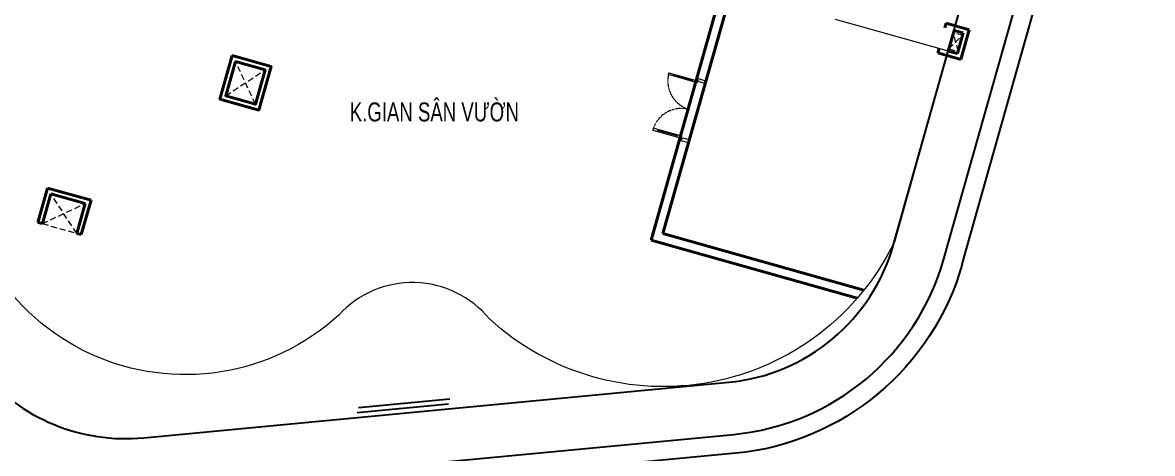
# Model space of a CAD drawing. Header units: millimetres. Extents: x -1307397 to 11565522512, y -626897 to 1138105.
# Drawn here: x 163642 to 187407, y 100219 to 109277 of the extents above; entities that cross this region are included whole.
import ezdxf
from ezdxf.enums import TextEntityAlignment as Align

# ---------------------------------------------------------------- set-up
doc = ezdxf.new("R2010")
doc.units = ezdxf.units.MM
doc.header["$MEASUREMENT"] = 0
doc.linetypes.add('HIDDEN', pattern=[0.375, 0.25, -0.125])
doc.linetypes.add('HIDDEN2', pattern=[0.1875, 0.125, -0.0625])
for name, color, linetype in [('ccu12-Thay', 7, 'Continuous'), ('IDEA - dim', 251, 'Continuous'), ('Xref_NT1+NT2_MBDV Cot vach_220729$0$ccu12-Thay', 7, 'Continuous'), ('Xref_ST_MBDV Cot vach 30.7.2022$0$KT-Text', 7, 'Continuous')]:
    doc.layers.add(name, color=color, linetype=linetype)
for name, color, linetype, lineweight in [('CUA', 37, 'Continuous', 13), ('KT-lomo nuoc', 3, 'HIDDEN', 5), ('KT-Net cat', 1, 'Continuous', 40), ('KT-Net thay', 7, 'Continuous', 15), ('SPE-MEP-HVAC', 140, 'Continuous', 0)]:
    doc.layers.add(name, color=color, linetype=linetype, lineweight=lineweight)
doc.styles.add('Xref_ST_MBDV Cot vach 30.7.2022$0$Arial', font='arial.ttf', dxfattribs={"width": 0.7})

# ---------------------------------------------------------------- blocks, each defined once
blk = doc.blocks.new('*U211')
at = {"layer": 'KT-lomo nuoc', "ltscale": 500}
for p, q in [((157, -313), (-179, -90)), ((-22, -403), (0, 0))]:
    blk.add_line(p, q, dxfattribs=at)
blk.add_lwpolyline([(157, -313), (-22, -403), (-179, -90), (0, 0)], close=True, dxfattribs=at)
blk = doc.blocks.new('CTN TB 33-35')
at = {"layer": 'KT-Net cat'}
for p, q in [((-17589, -61510), (-17616, -61606)), ((-17108, -61646), (-17589, -61510)), ((-17424, -61661), (-17546, -62094)), ((-17231, -61715), (-17424, -61661)), ((-17231, -61715), (-17353, -62148)), ((-17108, -61646), (-17284, -62271)), ((-17738, -62039), (-17766, -62135)), ((-17284, -62271), (-17766, -62135)), ((-17353, -62148), (-17546, -62094))]:
    blk.add_line(p, q, dxfattribs=at)
at = {"layer": 'KT-lomo nuoc', "linetype": 'HIDDEN', "xscale": -0.9999999999999997, "rotation": 10.8976534755902}
blk.add_blockref('*U211', (-17437, -61709, 0), dxfattribs=at)
blk = doc.blocks.new('*U261')
at = {"linetype": 'HIDDEN', "ltscale": 500}
for p, q in [((-424, 897), (0, 0)), ((-686, 302), (262, 595))]:
    blk.add_line(p, q, dxfattribs=at)
blk.add_lwpolyline([(-686, 302), (-424, 897), (262, 595), (0, 0)], close=True, dxfattribs=at)
blk = doc.blocks.new('*U260')
at = {"linetype": 'HIDDEN', "ltscale": 500}
for p, q in [((-293, 948), (0, 0)), ((-595, 262), (302, 686))]:
    blk.add_line(p, q, dxfattribs=at)
blk.add_lwpolyline([(-595, 262), (-293, 948), (302, 686), (0, 0)], close=True, dxfattribs=at)
blk = doc.blocks.new('A$C99b0a125')
at = {"layer": 'KT-Net cat'}
for p, q in [((-16317, 6429), (-16521, 5707)), ((-15402, 6171), (-16317, 6429)), ((-16248, 6306), (-16424, 5680)), ((-16248, 6306), (-15526, 6102)), ((-15526, 6102), (-15703, 5476)), ((-15402, 6171), (-15606, 5449)), ((-16521, 5707), (-16424, 5680)), ((-15606, 5449), (-15703, 5476))]:
    blk.add_line(p, q, dxfattribs=at)
at = {"layer": 'KT-Net cat', "elevation": 0}
for points in [[(-12433, 9213), (-11615, 8982), (-11874, 8068), (-12692, 8299)], [(-12364, 9090), (-11739, 8913), (-11943, 8191), (-12568, 8368)]]:
    blk.add_lwpolyline(points, close=True, dxfattribs=at)
at = {"layer": 'SPE-MEP-HVAC', "linetype": 'HIDDEN', "ltscale": 1000, "xscale": -1, "rotation": 230.4488267378189}
for name, p in [('*U261', (-12364, 9090)), ('*U260', (-16248, 6306))]:
    blk.add_blockref(name, p, dxfattribs=at)
blk = doc.blocks.new('*U492')
for p, q in [((-294, 444), (-257, 460)), ((-104, 63), (-276, 452)), ((-123, 55), (-86, 71)), ((-1365, -27), (-1401, -44)), ((-1212, -424), (-1383, -36)), ((-1193, -416), (-1230, -433))]:
    blk.add_line(p, q)
for points in [[(-46, -20), (-82, -36), (-334, 536), (-298, 552)], [(-1190, -524), (-1153, -508), (-1405, 64), (-1442, 48)], [(69, -156), (14, -180), (-39, -61), (-30, -57), (-46, -20), (0, 0)], [(-1167, -700), (-1112, -676), (-1164, -557), (-1174, -561), (-1190, -524), (-1235, -544)]]:
    blk.add_lwpolyline(points, close=True)
at = {"linetype": 'HIDDEN2'}
for centre, start, end in [((-46, -20), 113.7725, 203.7725), ((-1190, -524), 23.7725, 113.7725)]:
    blk.add_arc(centre, 625, start, end, dxfattribs=at)

msp = doc.modelspace()

# ---------------------------------------------------------------- linework, layer by layer
at = {"layer": 'IDEA - dim'}
for p, q in [((172598.3, 101255), (170676.4, 101072.8)), ((172627.5, 101358.2), (170705.5, 101176))]:
    msp.add_line(p, q, dxfattribs=at)
at = {"layer": 'KT-Net cat'}
for p, q in [((178419, 110214.5), (176862.2, 104705.2)), ((178557, 109967.6), (177109, 104843.3)), ((177109, 104843.3), (181336.5, 103648.7)), ((176862.2, 104705.2), (181196.1, 103480.6))]:
    msp.add_line(p, q, dxfattribs=at)
at = {"layer": 'KT-Net thay', "extrusion": (9.25827e-09, -2.86766e-08, 1), "elevation": 0}
msp.add_lwpolyline([(180733.6, 109352.6), (183112, 108680.5), (181978.6, 104663.4, -0.501802), (173463.3, 103046.1, 0.4558928), (170290.5, 103128.1, -0.6624349), (162290.5, 106784.9), (164262.4, 113763.1)], format="xyb", dxfattribs=at)
at = {"layer": 'Xref_NT1+NT2_MBDV Cot vach_220729$0$ccu12-Thay'}
for p, q in [((183021.6, 104309), (195660.3, 149036.7)), ((183406.5, 104200.2), (196064.5, 148996))]:
    msp.add_line(p, q, dxfattribs=at)
at = {"layer": 'Xref_NT1+NT2_MBDV Cot vach_220729$0$ccu12-Thay', "elevation": 0}
for points in [[(181963.2, 104608.8), (195030.7, 150853.7, 0.0246876), (195322.8, 152130.1, 0.0868938), (195324.5, 152857), (194834.2, 154858), (190116.1, 174342.6, 0.771545), (181450.8, 174506.6), (167616.5, 125555)], [(166254.2, 125875.4), (166254.2, 125875.4), (165428.1, 122952), (162935.9, 114132.3), (164283.1, 113751.6), (161984.4, 105616.6, 0.5291999), (166191.1, 100547.1), (178499.7, 101714, 0.3082121), (181963.2, 104608.8)], [(183406.4, 104199.8, -0.3084016), (178643.8, 100220.9), (166333.9, 99053.9, -0.5289436), (160542, 106028.1), (162133.5, 111660.5, -0.2111738), (162424.6, 111996.4, 0.1470455), (162702.1, 112196.9), (163225.9, 114050.4)], [(162516.8, 111546.1), (160926.6, 105918.4, 0.5290007), (166295.8, 99452.1), (178605.4, 100619.1, 0.3083681), (183021.6, 104309)]]:
    msp.add_lwpolyline(points, format="xyb", dxfattribs=at)

# ---------------------------------------------------------------- block references
msp.add_blockref('CTN TB 33-35', (200659.5, 170773.7))
at = {"layer": 'ccu12-Thay'}
msp.add_blockref('A$C99b0a125', (180482.8, 99369.6), dxfattribs=at)
at = {"layer": 'CUA', "rotation": 50.44882745216794}
msp.add_blockref('*U492', (177852.3, 108098.8), dxfattribs=at)

# ---------------------------------------------------------------- texts
at = {"layer": 'Xref_ST_MBDV Cot vach 30.7.2022$0$KT-Text', "extrusion": (-8.16706e-08, 6.125e-10, 1), "style": 'Xref_ST_MBDV Cot vach 30.7.2022$0$Arial', "width": 0.7}
msp.add_text('K.GIAN SÂN VƯỜN', height=400, dxfattribs=at).set_placement((172303.4, 107198.3, 0), align=Align.CENTER)

doc.saveas('drawing.dxf')
